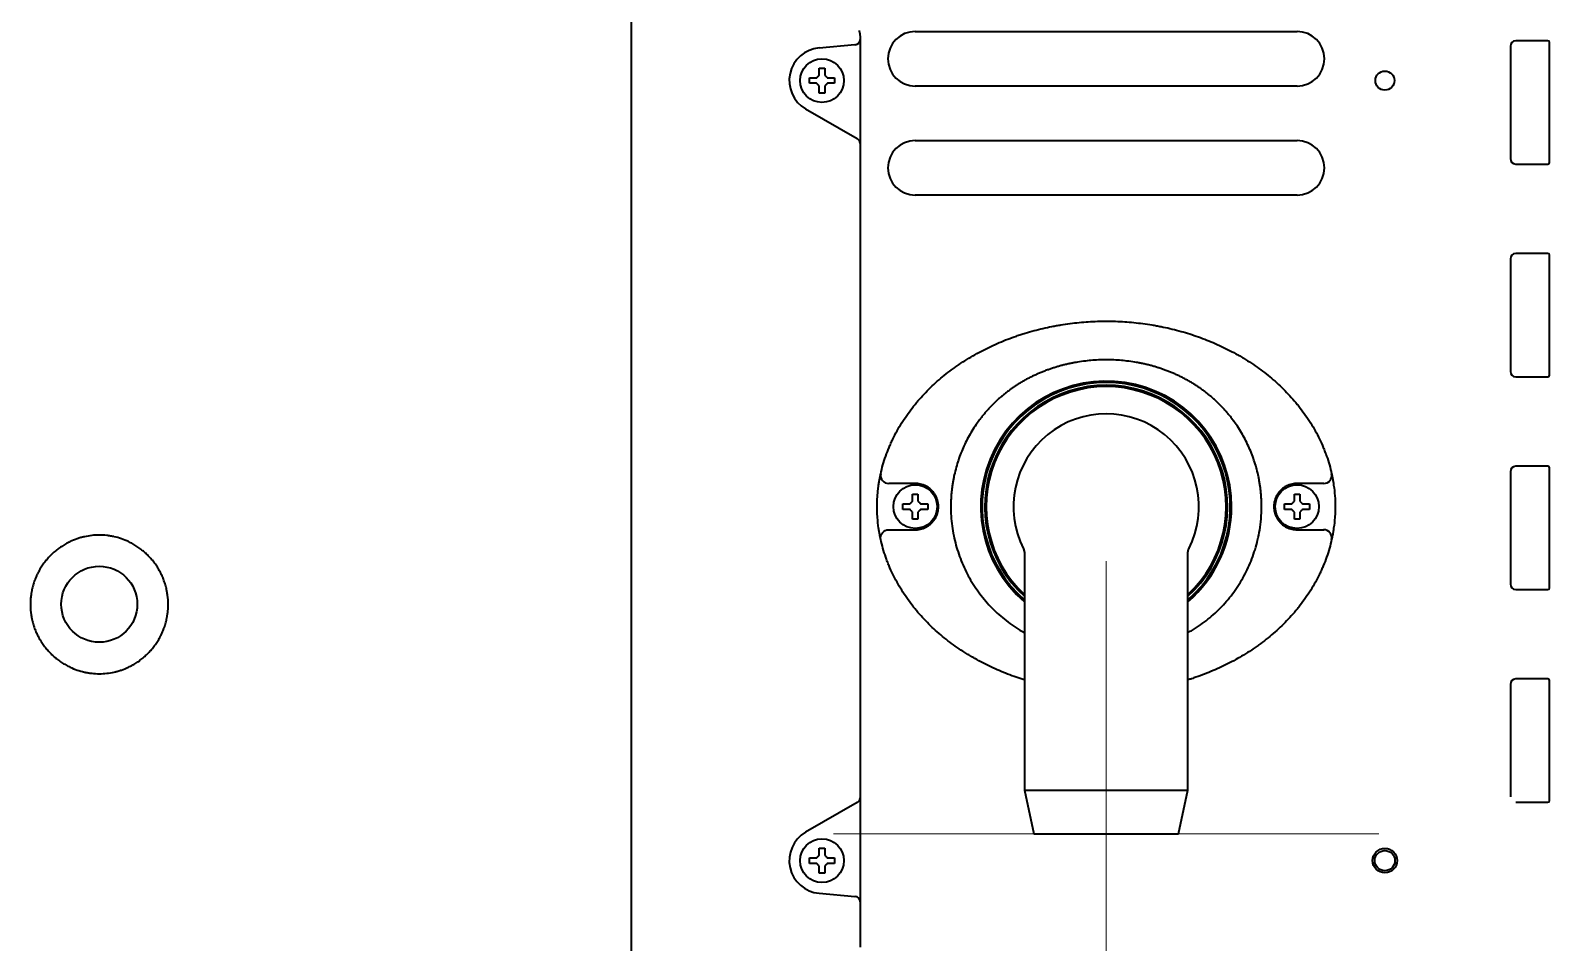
# Model space of a CAD drawing. Extents: x 6327 to 10269, y -393 to 3036.
# Drawn here: x 8605.8 to 8884.4, y 2638.7 to 2805.9 of the extents above; entities that cross this region are included whole.
import ezdxf

# ---------------------------------------------------------------- set-up
doc = ezdxf.new("R2010")
doc.units = 0
doc.header["$LTSCALE"] = 5
doc.layers.get('0').update_dxf_attribs({"linetype": 'CONTINUOUS', "lineweight": 0})
doc.layers.add('1', color=7, linetype='CONTINUOUS', true_color=0xffffff)

msp = doc.modelspace()

# ---------------------------------------------------------------- linework, layer by layer
at = {"color": 6}
for p, q in [((8803.07, 2708.63), (8803.07, 2608.63)), ((8753.07, 2658.63), (8853.07, 2658.63))]:
    msp.add_line(p, q, dxfattribs=at)
at = {"layer": '1', "color": 7, "linetype": 'Continuous', "lineweight": 35}
for p, q in [((8715.97, 2821.06), (8715.97, 2561.44)), ((8757.97, 2804.96), (8757.97, 2804.28)), ((8768.07, 2805.73), (8838.07, 2805.73)), ((8756.99, 2803.28), (8750.45, 2802.7)), ((8757.06, 2803.28), (8756.99, 2803.28)), ((8757.97, 2804.28), (8757.97, 2802.27)), ((8757.97, 2802.27), (8757.97, 2787.47)), ((8877.17, 2803.03), (8877.17, 2782.43)), ((8884.07, 2804.03), (8878.17, 2804.03)), ((8884.37, 2781.73), (8884.37, 2803.73)), ((8748.67, 2796.73), (8748.67, 2797.23)), ((8748.67, 2796.23), (8748.67, 2796.73)), ((8753.27, 2797.23), (8753.27, 2796.73)), ((8753.27, 2796.73), (8753.27, 2796.23)), ((8838.07, 2795.73), (8768.07, 2795.73)), ((8747.97, 2791.53), (8757.4, 2786.09)), ((8757.4, 2786.09), (8757.47, 2786.05)), ((8757.97, 2787.47), (8757.97, 2785.18)), ((8768.07, 2785.73), (8838.07, 2785.73)), ((8757.97, 2785.18), (8757.97, 2665.27)), ((8878.17, 2781.43), (8884.07, 2781.43)), ((8838.07, 2775.73), (8768.07, 2775.73)), ((8877.17, 2764.03), (8877.17, 2743.43)), ((8884.07, 2765.03), (8878.17, 2765.03)), ((8884.37, 2742.73), (8884.37, 2764.73)), ((8878.17, 2742.43), (8884.07, 2742.43)), ((8877.17, 2725.03), (8877.17, 2704.43)), ((8884.07, 2726.03), (8878.17, 2726.03)), ((8884.37, 2703.73), (8884.37, 2725.73)), ((8765.77, 2718.63), (8765.77, 2719.13)), ((8765.77, 2718.13), (8765.77, 2718.63)), ((8770.37, 2719.13), (8770.37, 2718.63)), ((8770.37, 2718.63), (8770.37, 2718.13)), ((8835.77, 2718.63), (8835.77, 2719.13)), ((8835.77, 2718.13), (8835.77, 2718.63)), ((8840.37, 2719.13), (8840.37, 2718.63)), ((8840.37, 2718.63), (8840.37, 2718.13)), ((8787.94, 2710.88), (8788.07, 2710.19)), ((8788.07, 2710.19), (8788.07, 2666.63)), ((8818.07, 2666.63), (8818.07, 2710.26)), ((8818.23, 2710.94), (8818.21, 2710.88)), ((8878.17, 2703.43), (8884.07, 2703.43)), ((8877.17, 2686.03), (8877.17, 2665.43)), ((8884.07, 2687.03), (8878.17, 2687.03)), ((8884.37, 2664.73), (8884.37, 2686.73)), ((8788.07, 2666.63), (8789.82, 2658.63)), ((8788.07, 2666.63), (8803.07, 2666.63)), ((8803.07, 2666.63), (8818.07, 2666.63)), ((8816.32, 2658.63), (8818.07, 2666.63)), ((8757.4, 2664.37), (8747.97, 2658.92)), ((8757.47, 2664.41), (8757.4, 2664.37)), ((8757.97, 2665.27), (8757.97, 2662.98)), ((8757.97, 2662.98), (8757.97, 2648.18)), ((8878.17, 2664.43), (8884.07, 2664.43)), ((8789.82, 2658.63), (8803.07, 2658.63)), ((8803.07, 2658.63), (8816.32, 2658.63)), ((8748.67, 2653.73), (8748.67, 2654.23)), ((8748.67, 2653.23), (8748.67, 2653.73)), ((8753.27, 2654.23), (8753.27, 2653.73)), ((8753.27, 2653.73), (8753.27, 2653.23)), ((8750.45, 2647.75), (8756.99, 2647.18)), ((8756.99, 2647.18), (8757.06, 2647.17)), ((8757.97, 2648.18), (8757.97, 2646.17)), ((8757.97, 2646.17), (8757.97, 2637.85))]:
    msp.add_line(p, q, dxfattribs=at)
for centre, radius in [((8750.97, 2796.73), 4), ((8854.17, 2796.73), 1.75), ((8768.07, 2718.63), 4), ((8838.07, 2718.63), 4), ((8618.47, 2700.73), 6.97), ((8750.97, 2653.73), 4), ((8854.17, 2653.73), 2.25), ((8854.17, 2653.73), 1.85)]:
    msp.add_circle(centre, radius, dxfattribs=at)
for centre, radius, start, end in [((8768.07, 2800.73), 5, 90, 270), ((8838.07, 2800.73), 5, 270, 90), ((8750.97, 2796.73), 6, 95, 240), ((8756.97, 2804.28), 1, 275, 0), ((8878.17, 2803.03), 1, 90, 180), ((8884.07, 2803.73), 0.3, 0, 90), ((8756.97, 2785.18), 1, 0, 60), ((8768.07, 2780.73), 5, 90, 270), ((8838.07, 2780.73), 5, 270, 90), ((8878.17, 2782.43), 1, 180, 270), ((8884.07, 2781.73), 0.3, 270, 0), ((8878.17, 2764.03), 1, 90, 180), ((8884.07, 2764.73), 0.3, 0, 90), ((8803.07, 2718.63), 23, 0, 229.2919), ((8803.07, 2718.63), 22.75, 311.2537, 228.7462), ((8803.07, 2718.63), 22.25, 90, 227.6156), ((8803.07, 2718.63), 22.25, 312.3844, 90), ((8878.17, 2743.43), 1, 180, 270), ((8884.07, 2742.73), 0.3, 270, 0), ((8803.07, 2718.63), 22, 312.9883, 227.0118), ((8803.07, 2718.63), 17, 332.905, 207.0951), ((8878.17, 2725.03), 1, 90, 180), ((8884.07, 2725.73), 0.3, 0, 90), ((8803.07, 2718.63), 23, 310.7025, 0), ((8878.17, 2704.43), 1, 180, 270), ((8884.07, 2703.73), 0.3, 270, 0), ((8878.17, 2686.03), 1, 90, 180), ((8884.07, 2686.73), 0.3, 0, 90), ((8756.97, 2665.27), 1, 300, 0), ((8884.07, 2664.73), 0.3, 270, 0), ((8750.97, 2653.73), 6, 120, 265), ((8756.97, 2646.17), 1, 0, 85)]:
    msp.add_arc(centre, radius, start, end, dxfattribs=at)
at = {"layer": '1', "color": 51, "linetype": 'Continuous', "lineweight": 13}
msp.add_arc((8731.47, 2720.73), 15.56, 174.9236, 185.0764, dxfattribs=at)
at = {"layer": '1', "color": 7, "linetype": 'Continuous', "lineweight": 35}
for centre, major_axis, start_param, end_param in [((8763.2, 2724.3), (1.46, -0.32), 3.141593, 4.921712), ((8842.95, 2724.3), (-1.46, -0.32), 1.361474, 3.141593), ((8842.95, 2712.95), (-1.46, 0.32), 3.141593, 4.921712)]:
    msp.add_ellipse(centre, major_axis=major_axis, ratio=0.959106, start_param=start_param, end_param=end_param, dxfattribs=at)
at = {"layer": '1', "color": 7, "linetype": 'Continuous', "lineweight": 35, "extrusion": (0, 0, -1)}
msp.add_ellipse((8763.2, 2712.95), major_axis=(1.46, 0.32), ratio=0.959106, start_param=3.141593, end_param=4.921712, dxfattribs=at)
at = {"layer": '1', "color": 7, "linetype": 'Continuous', "lineweight": 35}
for points, degree in [([(8757.87, 2805.73), (8757.84, 2805.82), (8757.82, 2805.93)], 2), ([(8757.96, 2804.97), (8757.98, 2805.39), (8757.86, 2805.72)], 2), ([(8749.97, 2797.23), (8750, 2797.25), (8750.04, 2797.3), (8750.12, 2797.37), (8750.19, 2797.44), (8750.26, 2797.51), (8750.33, 2797.58), (8750.4, 2797.65), (8750.45, 2797.7), (8750.47, 2797.73)], 3), ([(8750.47, 2797.73), (8750.47, 2797.78), (8750.47, 2797.89), (8750.47, 2798.05), (8750.47, 2798.21), (8750.47, 2798.36), (8750.47, 2798.52), (8750.47, 2798.67), (8750.47, 2798.84), (8750.47, 2798.96), (8750.47, 2799.03)], 3), ([(8750.47, 2799.03), (8750.64, 2799.03), (8750.97, 2799.03), (8751.31, 2799.03), (8751.47, 2799.03)], 3), ([(8751.47, 2797.73), (8751.5, 2797.7), (8751.55, 2797.65), (8751.62, 2797.58), (8751.7, 2797.5), (8751.77, 2797.43), (8751.83, 2797.36), (8751.9, 2797.3), (8751.95, 2797.25), (8751.97, 2797.23)], 3), ([(8751.97, 2797.23), (8752.03, 2797.23), (8752.14, 2797.23), (8752.3, 2797.23), (8752.46, 2797.23), (8752.61, 2797.23), (8752.76, 2797.23), (8752.92, 2797.23), (8753.09, 2797.23), (8753.21, 2797.23), (8753.27, 2797.23)], 3), ([(8749.97, 2796.23), (8749.92, 2796.23), (8749.81, 2796.23), (8749.65, 2796.23), (8749.49, 2796.23), (8749.33, 2796.23), (8749.18, 2796.23), (8749.03, 2796.23), (8748.86, 2796.23), (8748.74, 2796.23), (8748.67, 2796.23)], 3), ([(8750.47, 2795.73), (8750.45, 2795.75), (8750.4, 2795.8), (8750.32, 2795.88), (8750.25, 2795.95), (8750.18, 2796.02), (8750.11, 2796.09), (8750.04, 2796.16), (8750, 2796.2), (8749.97, 2796.23)], 3), ([(8751.47, 2794.43), (8751.31, 2794.43), (8750.97, 2794.43), (8750.64, 2794.43), (8750.47, 2794.43)], 3), ([(8751.97, 2796.23), (8751.95, 2796.2), (8751.9, 2796.15), (8751.83, 2796.08), (8751.76, 2796.01), (8751.69, 2795.94), (8751.62, 2795.87), (8751.54, 2795.8), (8751.5, 2795.75), (8751.47, 2795.73)], 3), ([(8751.47, 2795.73), (8751.47, 2795.67), (8751.47, 2795.56), (8751.47, 2795.4), (8751.47, 2795.24), (8751.47, 2795.09), (8751.47, 2794.94), (8751.47, 2794.78), (8751.47, 2794.61), (8751.47, 2794.49), (8751.47, 2794.43)], 3), ([(8763.65, 2722.88), (8763.58, 2722.88), (8763.51, 2722.88), (8763.44, 2722.87)], 3), ([(8768.07, 2722.88), (8766.6, 2722.88), (8765.12, 2722.88), (8763.65, 2722.88)], 3), ([(8842.5, 2722.88), (8841.02, 2722.88), (8839.55, 2722.88), (8838.07, 2722.88)], 3), ([(8842.71, 2722.87), (8842.64, 2722.88), (8842.57, 2722.88), (8842.5, 2722.88)], 3), ([(8767.07, 2719.13), (8767.1, 2719.15), (8767.14, 2719.2), (8767.22, 2719.27), (8767.29, 2719.34), (8767.36, 2719.41), (8767.43, 2719.48), (8767.5, 2719.55), (8767.55, 2719.6), (8767.57, 2719.63)], 3), ([(8767.57, 2719.63), (8767.57, 2719.68), (8767.57, 2719.79), (8767.57, 2719.95), (8767.57, 2720.11), (8767.57, 2720.26), (8767.57, 2720.42), (8767.57, 2720.57), (8767.57, 2720.74), (8767.57, 2720.86), (8767.57, 2720.93)], 3), ([(8767.57, 2720.93), (8767.74, 2720.93), (8768.07, 2720.93), (8768.41, 2720.93), (8768.57, 2720.93)], 3), ([(8768.57, 2719.63), (8768.6, 2719.6), (8768.65, 2719.55), (8768.72, 2719.48), (8768.8, 2719.4), (8768.87, 2719.33), (8768.93, 2719.26), (8769, 2719.2), (8769.05, 2719.15), (8769.07, 2719.13)], 3), ([(8769.07, 2719.13), (8769.13, 2719.13), (8769.24, 2719.13), (8769.4, 2719.13), (8769.56, 2719.13), (8769.71, 2719.13), (8769.86, 2719.13), (8770.02, 2719.13), (8770.19, 2719.13), (8770.31, 2719.13), (8770.37, 2719.13)], 3), ([(8837.07, 2719.13), (8837.1, 2719.15), (8837.14, 2719.2), (8837.22, 2719.27), (8837.29, 2719.34), (8837.36, 2719.41), (8837.43, 2719.48), (8837.5, 2719.55), (8837.55, 2719.6), (8837.57, 2719.63)], 3), ([(8837.57, 2719.63), (8837.57, 2719.68), (8837.57, 2719.79), (8837.57, 2719.95), (8837.57, 2720.11), (8837.57, 2720.26), (8837.57, 2720.42), (8837.57, 2720.57), (8837.57, 2720.74), (8837.57, 2720.86), (8837.57, 2720.93)], 3), ([(8837.57, 2720.93), (8837.74, 2720.93), (8838.07, 2720.93), (8838.41, 2720.93), (8838.57, 2720.93)], 3), ([(8838.57, 2719.63), (8838.6, 2719.6), (8838.65, 2719.55), (8838.72, 2719.48), (8838.8, 2719.4), (8838.87, 2719.33), (8838.93, 2719.26), (8839, 2719.2), (8839.05, 2719.15), (8839.07, 2719.13)], 3), ([(8839.07, 2719.13), (8839.13, 2719.13), (8839.24, 2719.13), (8839.4, 2719.13), (8839.56, 2719.13), (8839.71, 2719.13), (8839.86, 2719.13), (8840.02, 2719.13), (8840.19, 2719.13), (8840.31, 2719.13), (8840.37, 2719.13)], 3), ([(8767.07, 2718.13), (8767.02, 2718.13), (8766.91, 2718.13), (8766.75, 2718.13), (8766.59, 2718.13), (8766.43, 2718.13), (8766.28, 2718.13), (8766.13, 2718.13), (8765.96, 2718.13), (8765.84, 2718.13), (8765.77, 2718.13)], 3), ([(8767.57, 2717.63), (8767.55, 2717.65), (8767.5, 2717.7), (8767.42, 2717.78), (8767.35, 2717.85), (8767.28, 2717.92), (8767.21, 2717.99), (8767.14, 2718.06), (8767.1, 2718.1), (8767.07, 2718.13)], 3), ([(8768.57, 2716.33), (8768.41, 2716.33), (8768.07, 2716.33), (8767.74, 2716.33), (8767.57, 2716.33)], 3), ([(8769.07, 2718.13), (8769.05, 2718.1), (8769, 2718.05), (8768.93, 2717.98), (8768.86, 2717.91), (8768.79, 2717.84), (8768.72, 2717.77), (8768.64, 2717.7), (8768.6, 2717.65), (8768.57, 2717.63)], 3), ([(8768.57, 2717.63), (8768.57, 2717.57), (8768.57, 2717.46), (8768.57, 2717.3), (8768.57, 2717.14), (8768.57, 2716.99), (8768.57, 2716.84), (8768.57, 2716.68), (8768.57, 2716.51), (8768.57, 2716.39), (8768.57, 2716.33)], 3), ([(8837.07, 2718.13), (8837.02, 2718.13), (8836.91, 2718.13), (8836.75, 2718.13), (8836.59, 2718.13), (8836.43, 2718.13), (8836.28, 2718.13), (8836.13, 2718.13), (8835.96, 2718.13), (8835.84, 2718.13), (8835.77, 2718.13)], 3), ([(8837.57, 2717.63), (8837.55, 2717.65), (8837.5, 2717.7), (8837.42, 2717.78), (8837.35, 2717.85), (8837.28, 2717.92), (8837.21, 2717.99), (8837.14, 2718.06), (8837.1, 2718.1), (8837.07, 2718.13)], 3), ([(8838.57, 2716.33), (8838.41, 2716.33), (8838.07, 2716.33), (8837.74, 2716.33), (8837.57, 2716.33)], 3), ([(8839.07, 2718.13), (8839.05, 2718.1), (8839, 2718.05), (8838.93, 2717.98), (8838.86, 2717.91), (8838.79, 2717.84), (8838.72, 2717.77), (8838.64, 2717.7), (8838.6, 2717.65), (8838.57, 2717.63)], 3), ([(8838.57, 2717.63), (8838.57, 2717.57), (8838.57, 2717.46), (8838.57, 2717.3), (8838.57, 2717.14), (8838.57, 2716.99), (8838.57, 2716.84), (8838.57, 2716.68), (8838.57, 2716.51), (8838.57, 2716.39), (8838.57, 2716.33)], 3), ([(8763.44, 2714.38), (8763.51, 2714.38), (8763.58, 2714.38), (8763.65, 2714.38)], 3), ([(8763.65, 2714.38), (8765.12, 2714.38), (8766.6, 2714.38), (8768.07, 2714.38)], 3), ([(8838.07, 2714.38), (8839.55, 2714.38), (8841.02, 2714.38), (8842.5, 2714.38)], 3), ([(8842.5, 2714.38), (8842.57, 2714.38), (8842.64, 2714.38), (8842.71, 2714.38)], 3), ([(8749.97, 2654.23), (8750, 2654.25), (8750.04, 2654.3), (8750.12, 2654.37), (8750.19, 2654.44), (8750.26, 2654.51), (8750.33, 2654.58), (8750.4, 2654.65), (8750.45, 2654.7), (8750.47, 2654.73)], 3), ([(8750.47, 2654.73), (8750.47, 2654.78), (8750.47, 2654.89), (8750.47, 2655.05), (8750.47, 2655.21), (8750.47, 2655.36), (8750.47, 2655.52), (8750.47, 2655.67), (8750.47, 2655.84), (8750.47, 2655.96), (8750.47, 2656.03)], 3), ([(8750.47, 2656.03), (8750.64, 2656.03), (8750.97, 2656.03), (8751.31, 2656.03), (8751.47, 2656.03)], 3), ([(8751.47, 2654.73), (8751.5, 2654.7), (8751.55, 2654.65), (8751.62, 2654.58), (8751.7, 2654.5), (8751.77, 2654.43), (8751.83, 2654.36), (8751.9, 2654.3), (8751.95, 2654.25), (8751.97, 2654.23)], 3), ([(8749.97, 2653.23), (8749.92, 2653.23), (8749.81, 2653.23), (8749.65, 2653.23), (8749.49, 2653.23), (8749.33, 2653.23), (8749.18, 2653.23), (8749.03, 2653.23), (8748.86, 2653.23), (8748.74, 2653.23), (8748.67, 2653.23)], 3), ([(8750.47, 2652.73), (8750.45, 2652.75), (8750.4, 2652.8), (8750.32, 2652.88), (8750.25, 2652.95), (8750.18, 2653.02), (8750.11, 2653.09), (8750.04, 2653.16), (8750, 2653.2), (8749.97, 2653.23)], 3), ([(8751.97, 2653.23), (8751.95, 2653.2), (8751.9, 2653.15), (8751.83, 2653.08), (8751.76, 2653.01), (8751.69, 2652.94), (8751.62, 2652.87), (8751.54, 2652.8), (8751.5, 2652.75), (8751.47, 2652.73)], 3), ([(8751.47, 2652.73), (8751.47, 2652.67), (8751.47, 2652.56), (8751.47, 2652.4), (8751.47, 2652.24), (8751.47, 2652.09), (8751.47, 2651.94), (8751.47, 2651.78), (8751.47, 2651.61), (8751.47, 2651.49), (8751.47, 2651.43)], 3), ([(8751.97, 2654.23), (8752.03, 2654.23), (8752.14, 2654.23), (8752.3, 2654.23), (8752.46, 2654.23), (8752.61, 2654.23), (8752.76, 2654.23), (8752.92, 2654.23), (8753.09, 2654.23), (8753.21, 2654.23), (8753.27, 2654.23)], 3), ([(8751.47, 2651.43), (8751.31, 2651.43), (8750.97, 2651.43), (8750.64, 2651.43), (8750.47, 2651.43)], 3)]:
    msp.add_open_spline(points, degree=degree, dxfattribs=at)
for points, degree, knots in [([(8748.67, 2797.23), (8748.88, 2797.23), (8749.09, 2797.23), (8749.41, 2797.23), (8749.52, 2797.23), (8749.74, 2797.23), (8749.86, 2797.23), (8749.97, 2797.23)], 3, [0, 0, 0, 0, 0.5, 0.5, 0.75, 0.75, 1, 1, 1, 1]), ([(8751.47, 2799.03), (8751.47, 2798.82), (8751.47, 2798.61), (8751.47, 2798.29), (8751.47, 2798.18), (8751.47, 2797.95), (8751.47, 2797.84), (8751.47, 2797.73)], 3, [0, 0, 0, 0, 0.5, 0.5, 0.75, 0.75, 1, 1, 1, 1]), ([(8750.47, 2794.43), (8750.47, 2794.63), (8750.47, 2794.84), (8750.47, 2795.16), (8750.47, 2795.27), (8750.47, 2795.5), (8750.47, 2795.61), (8750.47, 2795.73)], 3, [0, 0, 0, 0, 0.5, 0.5, 0.75, 0.75, 1, 1, 1, 1]), ([(8753.27, 2796.23), (8753.07, 2796.23), (8752.86, 2796.23), (8752.54, 2796.23), (8752.43, 2796.23), (8752.2, 2796.23), (8752.09, 2796.23), (8751.97, 2796.23)], 3, [0, 0, 0, 0, 0.5, 0.5, 0.75, 0.75, 1, 1, 1, 1]), ([(8761.73, 2724.62), (8761.86, 2725.17), (8761.99, 2725.72), (8762.3, 2726.81), (8762.64, 2727.88), (8763.05, 2728.94), (8763.32, 2729.59), (8763.37, 2729.72), (8763.48, 2729.98), (8763.65, 2730.37), (8763.83, 2730.75), (8764.2, 2731.51), (8764.46, 2732.01), (8765, 2732.99), (8765.28, 2733.47), (8765.87, 2734.42), (8766.18, 2734.88), (8766.82, 2735.8), (8767.16, 2736.26), (8767.67, 2736.92), (8767.85, 2737.14), (8768.12, 2737.47), (8768.21, 2737.58), (8768.39, 2737.8), (8768.84, 2738.33), (8769.31, 2738.86), (8770.08, 2739.67), (8770.87, 2740.47), (8772.1, 2741.61), (8772.96, 2742.33), (8773.83, 2743.04), (8774.27, 2743.38), (8774.95, 2743.88), (8775.18, 2744.04), (8775.52, 2744.29), (8775.64, 2744.37), (8775.87, 2744.53), (8775.99, 2744.61), (8776.57, 2745), (8777.04, 2745.31), (8778.47, 2746.2), (8779.45, 2746.75), (8781.43, 2747.78), (8782.44, 2748.26), (8784.5, 2749.14), (8785.55, 2749.54), (8786.74, 2749.95), (8786.88, 2750), (8787.15, 2750.09), (8787.28, 2750.13), (8787.68, 2750.26), (8787.95, 2750.35), (8788.76, 2750.59), (8789.3, 2750.75), (8790.93, 2751.19), (8792.02, 2751.44), (8793.4, 2751.71), (8793.82, 2751.79), (8794.24, 2751.86), (8794.51, 2751.91), (8794.65, 2751.93), (8795.35, 2752.05), (8795.9, 2752.13), (8797.57, 2752.34), (8798.68, 2752.45), (8800.91, 2752.59), (8802.02, 2752.63), (8804.24, 2752.62), (8805.35, 2752.59), (8807.58, 2752.44), (8808.69, 2752.33), (8810.36, 2752.11), (8810.91, 2752.03), (8811.61, 2751.91), (8811.75, 2751.89), (8812.02, 2751.84), (8812.44, 2751.77), (8812.85, 2751.69), (8814.23, 2751.42), (8815.32, 2751.16), (8816.93, 2750.72), (8817.47, 2750.57), (8818.53, 2750.24), (8819.06, 2750.07), (8820.63, 2749.53), (8821.66, 2749.13), (8823.71, 2748.25), (8824.71, 2747.78), (8826.2, 2747.01), (8826.7, 2746.74), (8827.43, 2746.32), (8827.67, 2746.18), (8828.04, 2745.97), (8828.16, 2745.89), (8828.4, 2745.75), (8829, 2745.38), (8829.59, 2745), (8830.52, 2744.37), (8830.98, 2744.04), (8831.87, 2743.38), (8832.32, 2743.04), (8833.18, 2742.33), (8834.04, 2741.61), (8834.86, 2740.86), (8835.66, 2740.08), (8836.06, 2739.68), (8836.83, 2738.86), (8837.2, 2738.44), (8837.66, 2737.91), (8837.75, 2737.8), (8837.94, 2737.58), (8838.21, 2737.26), (8838.47, 2736.93), (8838.99, 2736.26), (8839.32, 2735.81), (8839.96, 2734.89), (8840.27, 2734.42), (8840.86, 2733.47), (8841.14, 2732.99), (8841.69, 2732.01), (8841.94, 2731.52), (8842.43, 2730.51), (8842.66, 2729.99), (8842.93, 2729.34), (8842.99, 2729.21), (8843.09, 2728.95), (8843.14, 2728.82), (8843.29, 2728.42), (8843.39, 2728.15), (8843.67, 2727.35), (8843.84, 2726.81), (8844.15, 2725.72), (8844.29, 2725.18), (8844.41, 2724.62)], 3, [0, 0, 0, 0, 0.015625, 0.015625, 0.03125, 0.046875, 0.046875, 0.050781, 0.050781, 0.054687, 0.0625, 0.0625, 0.078125, 0.078125, 0.09375, 0.09375, 0.109375, 0.109375, 0.125, 0.125, 0.132812, 0.132812, 0.136719, 0.136719, 0.140625, 0.15625, 0.15625, 0.171875, 0.1875, 0.203125, 0.203125, 0.21875, 0.21875, 0.226562, 0.226562, 0.230469, 0.230469, 0.234375, 0.234375, 0.25, 0.25, 0.28125, 0.28125, 0.3125, 0.3125, 0.34375, 0.34375, 0.347656, 0.347656, 0.351562, 0.351562, 0.359375, 0.359375, 0.375, 0.375, 0.40625, 0.40625, 0.414062, 0.417969, 0.417969, 0.421875, 0.421875, 0.4375, 0.4375, 0.46875, 0.46875, 0.5, 0.5, 0.53125, 0.53125, 0.5625, 0.5625, 0.578125, 0.578125, 0.582031, 0.582031, 0.585937, 0.59375, 0.59375, 0.625, 0.625, 0.640625, 0.640625, 0.65625, 0.65625, 0.6875, 0.6875, 0.71875, 0.71875, 0.734375, 0.734375, 0.742187, 0.742187, 0.746094, 0.746094, 0.75, 0.765625, 0.765625, 0.78125, 0.78125, 0.796875, 0.796875, 0.8125, 0.828125, 0.828125, 0.84375, 0.84375, 0.859375, 0.859375, 0.863281, 0.863281, 0.867187, 0.875, 0.875, 0.890625, 0.890625, 0.90625, 0.90625, 0.921875, 0.921875, 0.9375, 0.9375, 0.953125, 0.953125, 0.957031, 0.957031, 0.960937, 0.960937, 0.96875, 0.96875, 0.984375, 0.984375, 1, 1, 1, 1]), ([(8831.56, 2718.63), (8831.56, 2724.23), (8827.1, 2734.42), (8823.01, 2738.16), (8819.03, 2741.8), (8813.75, 2743.71), (8808.67, 2745.54), (8797.48, 2745.54), (8792.4, 2743.71), (8787.12, 2741.81), (8783.14, 2738.16), (8779.05, 2734.43), (8774.59, 2724.23), (8774.59, 2718.63)], 2, [0, 0, 0, 0.125, 0.25, 0.25, 0.375, 0.375, 0.5, 0.625, 0.625, 0.75, 0.75, 0.875, 1, 1, 1]), ([(8761.36, 2722.59), (8761.38, 2722.7), (8761.41, 2722.93), (8761.45, 2723.14), (8761.47, 2723.27), (8761.47, 2723.3), (8761.48, 2723.35), (8761.5, 2723.43), (8761.51, 2723.51), (8761.54, 2723.66), (8761.55, 2723.75), (8761.58, 2723.86), (8761.58, 2723.89), (8761.59, 2723.93), (8761.59, 2723.95), (8761.61, 2724.02), (8761.62, 2724.1), (8761.64, 2724.18), (8761.65, 2724.23), (8761.65, 2724.25), (8761.66, 2724.29), (8761.67, 2724.3), (8761.68, 2724.39), (8761.7, 2724.45), (8761.71, 2724.52), (8761.72, 2724.54), (8761.72, 2724.58), (8761.73, 2724.59), (8761.73, 2724.61), (8761.73, 2724.61), (8761.73, 2724.62)], 3, [0, 0, 0, 0, 0.125, 0.25, 0.25, 0.28125, 0.28125, 0.3125, 0.375, 0.375, 0.5, 0.5, 0.53125, 0.53125, 0.5625, 0.5625, 0.625, 0.6875, 0.6875, 0.71875, 0.71875, 0.75, 0.75, 0.875, 0.875, 0.9375, 0.9375, 0.96875, 0.96875, 1, 1, 1, 1]), ([(8844.41, 2724.62), (8844.41, 2724.61), (8844.42, 2724.61), (8844.42, 2724.59), (8844.43, 2724.56), (8844.43, 2724.52), (8844.45, 2724.45), (8844.46, 2724.39), (8844.48, 2724.3), (8844.48, 2724.29), (8844.49, 2724.25), (8844.5, 2724.2), (8844.51, 2724.14), (8844.54, 2724.02), (8844.56, 2723.94), (8844.58, 2723.82), (8844.58, 2723.8), (8844.59, 2723.75), (8844.6, 2723.68), (8844.62, 2723.61), (8844.64, 2723.46), (8844.66, 2723.36), (8844.69, 2723.2), (8844.7, 2723.14), (8844.72, 2723.03), (8844.73, 2722.98), (8844.75, 2722.82), (8844.77, 2722.7), (8844.78, 2722.59)], 3, [0, 0, 0, 0, 0.03125, 0.03125, 0.0625, 0.125, 0.125, 0.25, 0.25, 0.28125, 0.28125, 0.3125, 0.375, 0.375, 0.5, 0.5, 0.53125, 0.53125, 0.5625, 0.625, 0.625, 0.75, 0.75, 0.8125, 0.8125, 0.875, 0.875, 1, 1, 1, 1]), ([(8761.07, 2718.63), (8761.07, 2718.65), (8761.07, 2718.67), (8761.07, 2718.71), (8761.07, 2718.77), (8761.07, 2718.92), (8761.08, 2719.21), (8761.09, 2719.79), (8761.14, 2720.61), (8761.2, 2721.27), (8761.27, 2721.93), (8761.31, 2722.26), (8761.36, 2722.59)], 3, [0, 0, 0, 0, 0.015625, 0.015625, 0.03125, 0.0625, 0.125, 0.25, 0.5, 0.75, 0.75, 1, 1, 1, 1]), ([(8763.44, 2722.87), (8763.42, 2722.87), (8763.39, 2722.87), (8763.35, 2722.87), (8763.33, 2722.87), (8763.3, 2722.87), (8763.29, 2722.87), (8763.26, 2722.87), (8763.25, 2722.87), (8763.24, 2722.87), (8763.23, 2722.87), (8763.23, 2722.87), (8763.22, 2722.86), (8763.21, 2722.86), (8763.21, 2722.86), (8763.2, 2722.86), (8763.2, 2722.86), (8763.2, 2722.86), (8763.2, 2722.86), (8763.2, 2722.86)], 3, [0, 0, 0, 0, 0.25, 0.25, 0.5, 0.5, 0.625, 0.625, 0.75, 0.75, 0.8125, 0.8125, 0.875, 0.875, 0.9375, 0.9375, 0.96875, 0.96875, 1, 1, 1, 1]), ([(8771.58, 2721.03), (8771.55, 2721.07), (8771.52, 2721.11), (8771.47, 2721.18), (8771.44, 2721.22), (8771.35, 2721.33), (8771.29, 2721.4), (8771.11, 2721.61), (8770.98, 2721.73), (8770.78, 2721.91), (8770.71, 2721.96), (8770.57, 2722.07), (8770.5, 2722.12), (8770.28, 2722.26), (8770.13, 2722.35), (8769.95, 2722.44), (8769.91, 2722.46), (8769.83, 2722.49), (8769.79, 2722.51), (8769.68, 2722.56), (8769.6, 2722.59), (8769.37, 2722.68), (8769.21, 2722.72), (8768.89, 2722.8), (8768.73, 2722.83), (8768.41, 2722.87), (8768.24, 2722.88), (8768.07, 2722.88)], 3, [0, 0, 0, 0, 0.03125, 0.03125, 0.0625, 0.0625, 0.125, 0.125, 0.25, 0.25, 0.3125, 0.3125, 0.375, 0.375, 0.5, 0.5, 0.53125, 0.53125, 0.5625, 0.5625, 0.625, 0.625, 0.75, 0.75, 0.875, 0.875, 1, 1, 1, 1]), ([(8838.07, 2722.88), (8837.99, 2722.88), (8837.91, 2722.87), (8837.74, 2722.86), (8837.66, 2722.86), (8837.41, 2722.83), (8837.25, 2722.8), (8836.93, 2722.72), (8836.77, 2722.68), (8836.46, 2722.56), (8836.31, 2722.5), (8836.12, 2722.4), (8836.08, 2722.38), (8836.01, 2722.34), (8835.9, 2722.28), (8835.79, 2722.21), (8835.68, 2722.14), (8835.64, 2722.11), (8835.57, 2722.06), (8835.47, 2721.99), (8835.37, 2721.9), (8835.17, 2721.73), (8835.04, 2721.61), (8834.85, 2721.4), (8834.79, 2721.33), (8834.68, 2721.18), (8834.62, 2721.11), (8834.57, 2721.03)], 3, [0, 0, 0, 0, 0.0625, 0.0625, 0.125, 0.125, 0.25, 0.25, 0.375, 0.375, 0.5, 0.5, 0.53125, 0.53125, 0.5625, 0.625, 0.625, 0.65625, 0.65625, 0.6875, 0.75, 0.75, 0.875, 0.875, 0.9375, 0.9375, 1, 1, 1, 1]), ([(8842.95, 2722.86), (8842.95, 2722.86), (8842.94, 2722.86), (8842.94, 2722.86), (8842.93, 2722.86), (8842.92, 2722.86), (8842.92, 2722.87), (8842.91, 2722.87), (8842.91, 2722.87), (8842.89, 2722.87), (8842.88, 2722.87), (8842.86, 2722.87), (8842.85, 2722.87), (8842.82, 2722.87), (8842.8, 2722.87), (8842.75, 2722.87), (8842.73, 2722.87), (8842.71, 2722.87)], 3, [0, 0, 0, 0, 0.0625, 0.0625, 0.125, 0.125, 0.1875, 0.1875, 0.25, 0.25, 0.375, 0.375, 0.5, 0.5, 0.75, 0.75, 1, 1, 1, 1]), ([(8844.78, 2722.59), (8844.88, 2721.94), (8844.95, 2721.28), (8845.05, 2719.95), (8845.07, 2719.29), (8845.07, 2718.63)], 3, [0, 0, 0, 0, 0.5, 0.5, 1, 1, 1, 1]), ([(8761.36, 2714.66), (8761.27, 2715.32), (8761.19, 2715.98), (8761.13, 2716.8), (8761.12, 2716.97), (8761.1, 2717.3), (8761.1, 2717.47), (8761.08, 2717.96), (8761.07, 2718.29), (8761.07, 2718.63)], 3, [0, 0, 0, 0, 0.5, 0.5, 0.625, 0.625, 0.75, 0.75, 1, 1, 1, 1]), ([(8765.77, 2719.13), (8765.98, 2719.13), (8766.19, 2719.13), (8766.51, 2719.13), (8766.62, 2719.13), (8766.84, 2719.13), (8766.96, 2719.13), (8767.07, 2719.13)], 3, [0, 0, 0, 0, 0.5, 0.5, 0.75, 0.75, 1, 1, 1, 1]), ([(8768.57, 2720.93), (8768.57, 2720.72), (8768.57, 2720.51), (8768.57, 2720.19), (8768.57, 2720.08), (8768.57, 2719.85), (8768.57, 2719.74), (8768.57, 2719.63)], 3, [0, 0, 0, 0, 0.5, 0.5, 0.75, 0.75, 1, 1, 1, 1]), ([(8772.32, 2718.63), (8772.32, 2718.68), (8772.32, 2718.74), (8772.32, 2718.85), (8772.31, 2718.9), (8772.3, 2719.07), (8772.29, 2719.18), (8772.25, 2719.39), (8772.23, 2719.5), (8772.18, 2719.71), (8772.16, 2719.81), (8772.11, 2719.97), (8772.09, 2720.02), (8772.06, 2720.09), (8772.05, 2720.12), (8772.03, 2720.17), (8772.02, 2720.19), (8771.97, 2720.32), (8771.93, 2720.42), (8771.79, 2720.7), (8771.69, 2720.87), (8771.58, 2721.03)], 3, [0, 0, 0, 0, 0.0625, 0.0625, 0.125, 0.125, 0.25, 0.25, 0.375, 0.375, 0.5, 0.5, 0.5625, 0.5625, 0.59375, 0.59375, 0.625, 0.625, 0.75, 0.75, 1, 1, 1, 1]), ([(8771.58, 2716.23), (8771.61, 2716.27), (8771.63, 2716.31), (8771.69, 2716.39), (8771.71, 2716.43), (8771.79, 2716.56), (8771.84, 2716.65), (8771.93, 2716.84), (8771.97, 2716.93), (8772.05, 2717.13), (8772.09, 2717.23), (8772.14, 2717.38), (8772.15, 2717.44), (8772.18, 2717.54), (8772.2, 2717.6), (8772.23, 2717.76), (8772.26, 2717.86), (8772.29, 2718.08), (8772.31, 2718.3), (8772.32, 2718.52), (8772.32, 2718.63)], 3, [0, 0, 0, 0, 0.0625, 0.0625, 0.125, 0.125, 0.25, 0.25, 0.375, 0.375, 0.5, 0.5, 0.5625, 0.5625, 0.625, 0.625, 0.75, 0.75, 0.875, 1, 1, 1, 1]), ([(8774.59, 2718.62), (8774.59, 2718.2), (8774.61, 2717.16), (8774.75, 2715.53), (8775.02, 2713.74), (8775.4, 2712.01), (8775.89, 2710.32), (8776.48, 2708.68), (8777.18, 2707.08), (8777.99, 2705.54), (8778.89, 2704.05), (8779.89, 2702.64), (8780.98, 2701.29), (8782.15, 2700.01), (8783.4, 2698.82), (8784.73, 2697.72), (8786.14, 2696.7), (8787.26, 2695.99), (8787.9, 2695.62), (8788.05, 2695.54)], 3, [0, 0, 0, 0, 0.044831, 0.110517, 0.174341, 0.236973, 0.299121, 0.361181, 0.423203, 0.48514, 0.547038, 0.608955, 0.670902, 0.732897, 0.794969, 0.857121, 0.919399, 0.981998, 1, 1, 1, 1]), ([(8818.1, 2695.54), (8818.37, 2695.69), (8819.13, 2696.13), (8820.35, 2696.93), (8821.73, 2697.97), (8823.04, 2699.09), (8824.28, 2700.3), (8825.43, 2701.59), (8826.5, 2702.96), (8827.47, 2704.39), (8828.35, 2705.89), (8829.13, 2707.45), (8829.81, 2709.06), (8830.39, 2710.74), (8830.87, 2712.5), (8831.25, 2714.39), (8831.5, 2716.44), (8831.56, 2717.88), (8831.56, 2718.63)], 3, [0, 0, 0, 0, 0.033024, 0.095303, 0.157428, 0.2195, 0.281496, 0.34342, 0.405324, 0.467251, 0.529184, 0.591089, 0.653132, 0.715886, 0.780091, 0.84721, 0.920285, 1, 1, 1, 1]), ([(8834.57, 2721.03), (8834.54, 2720.99), (8834.51, 2720.95), (8834.46, 2720.86), (8834.43, 2720.82), (8834.36, 2720.69), (8834.31, 2720.6), (8834.22, 2720.42), (8834.17, 2720.32), (8834.09, 2720.12), (8834.06, 2720.02), (8834.01, 2719.87), (8833.99, 2719.82), (8833.96, 2719.71), (8833.95, 2719.66), (8833.91, 2719.5), (8833.89, 2719.39), (8833.86, 2719.17), (8833.83, 2718.96), (8833.82, 2718.74), (8833.82, 2718.63)], 3, [0, 0, 0, 0, 0.0625, 0.0625, 0.125, 0.125, 0.25, 0.25, 0.375, 0.375, 0.5, 0.5, 0.5625, 0.5625, 0.625, 0.625, 0.75, 0.75, 0.875, 1, 1, 1, 1]), ([(8833.82, 2718.63), (8833.82, 2718.57), (8833.82, 2718.52), (8833.83, 2718.41), (8833.83, 2718.35), (8833.84, 2718.19), (8833.86, 2718.08), (8833.89, 2717.86), (8833.91, 2717.75), (8833.96, 2717.54), (8833.99, 2717.44), (8834.04, 2717.29), (8834.06, 2717.23), (8834.08, 2717.16), (8834.09, 2717.13), (8834.11, 2717.08), (8834.12, 2717.06), (8834.17, 2716.93), (8834.22, 2716.84), (8834.36, 2716.56), (8834.46, 2716.38), (8834.57, 2716.23)], 3, [0, 0, 0, 0, 0.0625, 0.0625, 0.125, 0.125, 0.25, 0.25, 0.375, 0.375, 0.5, 0.5, 0.5625, 0.5625, 0.59375, 0.59375, 0.625, 0.625, 0.75, 0.75, 1, 1, 1, 1]), ([(8835.77, 2719.13), (8835.98, 2719.13), (8836.19, 2719.13), (8836.51, 2719.13), (8836.62, 2719.13), (8836.84, 2719.13), (8836.96, 2719.13), (8837.07, 2719.13)], 3, [0, 0, 0, 0, 0.5, 0.5, 0.75, 0.75, 1, 1, 1, 1]), ([(8838.57, 2720.93), (8838.57, 2720.72), (8838.57, 2720.51), (8838.57, 2720.19), (8838.57, 2720.08), (8838.57, 2719.85), (8838.57, 2719.74), (8838.57, 2719.63)], 3, [0, 0, 0, 0, 0.5, 0.5, 0.75, 0.75, 1, 1, 1, 1]), ([(8845.07, 2718.63), (8845.07, 2718.54), (8845.07, 2718.46), (8845.07, 2718.29), (8845.07, 2718.05), (8845.05, 2717.47), (8845.02, 2716.97), (8844.95, 2715.98), (8844.88, 2715.32), (8844.78, 2714.66)], 3, [0, 0, 0, 0, 0.0625, 0.0625, 0.125, 0.25, 0.5, 0.5, 1, 1, 1, 1]), ([(8767.57, 2716.33), (8767.57, 2716.53), (8767.57, 2716.74), (8767.57, 2717.06), (8767.57, 2717.17), (8767.57, 2717.4), (8767.57, 2717.51), (8767.57, 2717.63)], 3, [0, 0, 0, 0, 0.5, 0.5, 0.75, 0.75, 1, 1, 1, 1]), ([(8768.07, 2714.38), (8768.16, 2714.38), (8768.24, 2714.38), (8768.41, 2714.39), (8768.49, 2714.4), (8768.73, 2714.42), (8768.9, 2714.45), (8769.22, 2714.53), (8769.37, 2714.58), (8769.68, 2714.69), (8769.84, 2714.76), (8770.03, 2714.85), (8770.06, 2714.87), (8770.14, 2714.91), (8770.25, 2714.97), (8770.36, 2715.04), (8770.47, 2715.11), (8770.5, 2715.14), (8770.57, 2715.19), (8770.68, 2715.27), (8770.78, 2715.35), (8770.98, 2715.52), (8771.11, 2715.65), (8771.29, 2715.85), (8771.35, 2715.92), (8771.47, 2716.07), (8771.53, 2716.15), (8771.58, 2716.23)], 3, [0, 0, 0, 0, 0.0625, 0.0625, 0.125, 0.125, 0.25, 0.25, 0.375, 0.375, 0.5, 0.5, 0.53125, 0.53125, 0.5625, 0.625, 0.625, 0.65625, 0.65625, 0.6875, 0.75, 0.75, 0.875, 0.875, 0.9375, 0.9375, 1, 1, 1, 1]), ([(8770.37, 2718.13), (8770.17, 2718.13), (8769.96, 2718.13), (8769.64, 2718.13), (8769.53, 2718.13), (8769.3, 2718.13), (8769.19, 2718.13), (8769.07, 2718.13)], 3, [0, 0, 0, 0, 0.5, 0.5, 0.75, 0.75, 1, 1, 1, 1]), ([(8834.57, 2716.23), (8834.59, 2716.19), (8834.62, 2716.15), (8834.68, 2716.07), (8834.71, 2716.03), (8834.79, 2715.92), (8834.85, 2715.85), (8835.04, 2715.64), (8835.17, 2715.52), (8835.37, 2715.35), (8835.44, 2715.29), (8835.58, 2715.18), (8835.65, 2715.13), (8835.86, 2714.99), (8836.01, 2714.91), (8836.2, 2714.81), (8836.24, 2714.79), (8836.31, 2714.76), (8836.35, 2714.74), (8836.47, 2714.69), (8836.54, 2714.66), (8836.78, 2714.57), (8836.93, 2714.53), (8837.25, 2714.45), (8837.41, 2714.42), (8837.74, 2714.39), (8837.91, 2714.38), (8838.07, 2714.38)], 3, [0, 0, 0, 0, 0.03125, 0.03125, 0.0625, 0.0625, 0.125, 0.125, 0.25, 0.25, 0.3125, 0.3125, 0.375, 0.375, 0.5, 0.5, 0.53125, 0.53125, 0.5625, 0.5625, 0.625, 0.625, 0.75, 0.75, 0.875, 0.875, 1, 1, 1, 1]), ([(8837.57, 2716.33), (8837.57, 2716.53), (8837.57, 2716.74), (8837.57, 2717.06), (8837.57, 2717.17), (8837.57, 2717.4), (8837.57, 2717.51), (8837.57, 2717.63)], 3, [0, 0, 0, 0, 0.5, 0.5, 0.75, 0.75, 1, 1, 1, 1]), ([(8840.37, 2718.13), (8840.17, 2718.13), (8839.96, 2718.13), (8839.64, 2718.13), (8839.53, 2718.13), (8839.3, 2718.13), (8839.19, 2718.13), (8839.07, 2718.13)], 3, [0, 0, 0, 0, 0.5, 0.5, 0.75, 0.75, 1, 1, 1, 1]), ([(8623.81, 2712.21), (8623.39, 2712.41), (8622.54, 2712.76), (8621.66, 2713.01), (8621.15, 2713.12), (8621.09, 2713.13), (8620.98, 2713.16), (8620.81, 2713.19), (8620.64, 2713.22), (8620.3, 2713.28), (8620.08, 2713.31), (8619.39, 2713.38), (8618.93, 2713.41), (8618.01, 2713.41), (8617.1, 2713.36), (8616.19, 2713.21), (8615.69, 2713.1), (8615.63, 2713.08), (8615.52, 2713.06), (8615.35, 2713.01), (8615.18, 2712.97), (8614.85, 2712.88), (8614.63, 2712.81), (8613.98, 2712.58), (8613.56, 2712.41), (8613.14, 2712.21)], 3, [0, 0, 0, 0, 0.125, 0.25, 0.25, 0.265625, 0.265625, 0.28125, 0.3125, 0.3125, 0.375, 0.375, 0.5, 0.5, 0.625, 0.75, 0.75, 0.765625, 0.765625, 0.78125, 0.8125, 0.8125, 0.875, 0.875, 1, 1, 1, 1]), ([(8761.73, 2712.63), (8761.73, 2712.65), (8761.73, 2712.67), (8761.72, 2712.71), (8761.71, 2712.73), (8761.7, 2712.81), (8761.68, 2712.86), (8761.67, 2712.95), (8761.66, 2712.96), (8761.65, 2713), (8761.64, 2713.05), (8761.63, 2713.11), (8761.62, 2713.17), (8761.62, 2713.19), (8761.61, 2713.23), (8761.6, 2713.25), (8761.59, 2713.32), (8761.58, 2713.36), (8761.56, 2713.5), (8761.54, 2713.6), (8761.51, 2713.74), (8761.5, 2713.8), (8761.49, 2713.87), (8761.48, 2713.9), (8761.47, 2713.95), (8761.47, 2713.98), (8761.45, 2714.11), (8761.43, 2714.22), (8761.4, 2714.38), (8761.39, 2714.44), (8761.38, 2714.55), (8761.37, 2714.6), (8761.36, 2714.66)], 3, [0, 0, 0, 0, 0.0625, 0.0625, 0.125, 0.125, 0.25, 0.25, 0.28125, 0.28125, 0.3125, 0.375, 0.375, 0.40625, 0.40625, 0.4375, 0.4375, 0.5, 0.5, 0.625, 0.625, 0.6875, 0.6875, 0.71875, 0.71875, 0.75, 0.75, 0.875, 0.875, 0.9375, 0.9375, 1, 1, 1, 1]), ([(8763.2, 2714.4), (8763.2, 2714.39), (8763.2, 2714.39), (8763.21, 2714.39), (8763.21, 2714.39), (8763.22, 2714.39), (8763.23, 2714.39), (8763.23, 2714.39), (8763.24, 2714.39), (8763.25, 2714.38), (8763.26, 2714.38), (8763.29, 2714.38), (8763.3, 2714.38), (8763.33, 2714.38), (8763.35, 2714.38), (8763.39, 2714.38), (8763.42, 2714.38), (8763.44, 2714.38)], 3, [0, 0, 0, 0, 0.0625, 0.0625, 0.125, 0.125, 0.1875, 0.1875, 0.25, 0.25, 0.375, 0.375, 0.5, 0.5, 0.75, 0.75, 1, 1, 1, 1]), ([(8842.71, 2714.38), (8842.73, 2714.38), (8842.75, 2714.38), (8842.8, 2714.38), (8842.82, 2714.38), (8842.85, 2714.38), (8842.86, 2714.38), (8842.88, 2714.38), (8842.89, 2714.38), (8842.91, 2714.39), (8842.91, 2714.39), (8842.92, 2714.39), (8842.92, 2714.39), (8842.93, 2714.39), (8842.94, 2714.39), (8842.94, 2714.39), (8842.94, 2714.39), (8842.95, 2714.39), (8842.95, 2714.39), (8842.95, 2714.4)], 3, [0, 0, 0, 0, 0.25, 0.25, 0.5, 0.5, 0.625, 0.625, 0.75, 0.75, 0.8125, 0.8125, 0.875, 0.875, 0.9375, 0.9375, 0.96875, 0.96875, 1, 1, 1, 1]), ([(8844.78, 2714.66), (8844.77, 2714.55), (8844.73, 2714.33), (8844.7, 2714.11), (8844.68, 2713.98), (8844.67, 2713.95), (8844.66, 2713.9), (8844.65, 2713.82), (8844.64, 2713.75), (8844.61, 2713.6), (8844.59, 2713.5), (8844.57, 2713.39), (8844.56, 2713.36), (8844.56, 2713.32), (8844.55, 2713.3), (8844.54, 2713.23), (8844.52, 2713.15), (8844.51, 2713.07), (8844.49, 2713.02), (8844.49, 2713), (8844.48, 2712.96), (8844.48, 2712.95), (8844.46, 2712.86), (8844.45, 2712.81), (8844.43, 2712.73), (8844.43, 2712.71), (8844.42, 2712.68), (8844.42, 2712.67), (8844.42, 2712.65), (8844.41, 2712.64), (8844.41, 2712.63)], 3, [0, 0, 0, 0, 0.125, 0.25, 0.25, 0.28125, 0.28125, 0.3125, 0.375, 0.375, 0.5, 0.5, 0.53125, 0.53125, 0.5625, 0.5625, 0.625, 0.6875, 0.6875, 0.71875, 0.71875, 0.75, 0.75, 0.875, 0.875, 0.9375, 0.9375, 0.96875, 0.96875, 1, 1, 1, 1]), ([(8613.14, 2712.21), (8612.87, 2712.09), (8612.6, 2711.95), (8612.08, 2711.65), (8611.57, 2711.34), (8610.84, 2710.83), (8610.37, 2710.45), (8610.03, 2710.15), (8609.92, 2710.05), (8609.76, 2709.89), (8609.7, 2709.84), (8609.6, 2709.73), (8609.33, 2709.47), (8608.88, 2708.97), (8608.32, 2708.27), (8607.81, 2707.53), (8607.51, 2707.01), (8607.33, 2706.68), (8607.3, 2706.61), (8607.23, 2706.48), (8607.19, 2706.41), (8607.09, 2706.21), (8607.03, 2706.07), (8606.84, 2705.66), (8606.62, 2705.11), (8606.34, 2704.26), (8606.19, 2703.68), (8606.06, 2703.1), (8606.01, 2702.8), (8605.96, 2702.43), (8605.95, 2702.35), (8605.93, 2702.2), (8605.9, 2701.98), (8605.88, 2701.75), (8605.85, 2701.3), (8605.83, 2700.71), (8605.86, 2699.81), (8605.92, 2699.22), (8605.99, 2698.77), (8606.02, 2698.55), (8606.06, 2698.33), (8606.09, 2698.18), (8606.11, 2698.11), (8606.19, 2697.74), (8606.26, 2697.45), (8606.43, 2696.87), (8606.61, 2696.31), (8606.95, 2695.48), (8607.21, 2694.94), (8607.43, 2694.54), (8607.5, 2694.41), (8607.62, 2694.22), (8607.65, 2694.15), (8607.73, 2694.02), (8607.93, 2693.7), (8608.31, 2693.15), (8608.87, 2692.45), (8609.47, 2691.79), (8609.91, 2691.37), (8610.19, 2691.12), (8610.24, 2691.07), (8610.36, 2690.98), (8610.42, 2690.93), (8610.59, 2690.78), (8610.71, 2690.69), (8611.07, 2690.41), (8611.56, 2690.07), (8612.32, 2689.6), (8612.86, 2689.32), (8613.13, 2689.19)], 3, [0, 0, 0, 0, 0.03125, 0.03125, 0.0625, 0.09375, 0.125, 0.125, 0.140625, 0.140625, 0.148438, 0.148438, 0.15625, 0.1875, 0.21875, 0.25, 0.28125, 0.28125, 0.289063, 0.289063, 0.296875, 0.296875, 0.3125, 0.3125, 0.34375, 0.375, 0.40625, 0.40625, 0.4375, 0.4375, 0.445313, 0.445313, 0.453125, 0.46875, 0.46875, 0.5, 0.53125, 0.5625, 0.5625, 0.578125, 0.585938, 0.585938, 0.59375, 0.59375, 0.625, 0.625, 0.65625, 0.6875, 0.71875, 0.71875, 0.734375, 0.734375, 0.742188, 0.742188, 0.75, 0.78125, 0.8125, 0.84375, 0.875, 0.875, 0.882812, 0.882812, 0.890625, 0.890625, 0.90625, 0.90625, 0.9375, 0.96875, 1, 1, 1, 1]), ([(8623.81, 2689.19), (8624.09, 2689.32), (8624.35, 2689.46), (8624.88, 2689.75), (8625.39, 2690.06), (8626.12, 2690.58), (8626.58, 2690.96), (8626.92, 2691.26), (8627.03, 2691.36), (8627.19, 2691.52), (8627.25, 2691.57), (8627.35, 2691.68), (8627.62, 2691.94), (8628.07, 2692.44), (8628.63, 2693.14), (8629.14, 2693.88), (8629.44, 2694.4), (8629.62, 2694.73), (8629.65, 2694.8), (8629.72, 2694.93), (8629.76, 2695), (8629.86, 2695.2), (8629.92, 2695.34), (8630.11, 2695.75), (8630.33, 2696.3), (8630.61, 2697.15), (8630.76, 2697.73), (8630.88, 2698.31), (8630.94, 2698.61), (8630.99, 2698.98), (8631, 2699.06), (8631.02, 2699.21), (8631.04, 2699.43), (8631.06, 2699.66), (8631.1, 2700.11), (8631.12, 2700.7), (8631.08, 2701.6), (8631.02, 2702.19), (8630.96, 2702.64), (8630.92, 2702.86), (8630.88, 2703.08), (8630.85, 2703.23), (8630.84, 2703.3), (8630.76, 2703.67), (8630.68, 2703.96), (8630.52, 2704.54), (8630.33, 2705.1), (8629.99, 2705.93), (8629.73, 2706.47), (8629.51, 2706.87), (8629.44, 2707), (8629.33, 2707.19), (8629.29, 2707.26), (8629.21, 2707.39), (8629.01, 2707.71), (8628.63, 2708.26), (8628.07, 2708.96), (8627.47, 2709.62), (8627.04, 2710.04), (8626.75, 2710.29), (8626.7, 2710.34), (8626.58, 2710.43), (8626.52, 2710.48), (8626.35, 2710.63), (8626.23, 2710.72), (8625.87, 2710.99), (8625.38, 2711.34), (8624.61, 2711.81), (8624.08, 2712.09), (8623.81, 2712.21)], 3, [0, 0, 0, 0, 0.03125, 0.03125, 0.0625, 0.09375, 0.125, 0.125, 0.140625, 0.140625, 0.148438, 0.148438, 0.15625, 0.1875, 0.21875, 0.25, 0.28125, 0.28125, 0.289063, 0.289063, 0.296875, 0.296875, 0.3125, 0.3125, 0.34375, 0.375, 0.40625, 0.40625, 0.4375, 0.4375, 0.445313, 0.445313, 0.453125, 0.46875, 0.46875, 0.5, 0.53125, 0.5625, 0.5625, 0.578125, 0.585938, 0.585938, 0.59375, 0.59375, 0.625, 0.625, 0.65625, 0.6875, 0.71875, 0.71875, 0.734375, 0.734375, 0.742188, 0.742188, 0.75, 0.78125, 0.8125, 0.84375, 0.875, 0.875, 0.882813, 0.882813, 0.890625, 0.890625, 0.90625, 0.90625, 0.9375, 0.96875, 1, 1, 1, 1]), ([(8788.05, 2686.88), (8787.55, 2687.03), (8787.06, 2687.19), (8785.52, 2687.72), (8784.48, 2688.12), (8782.44, 2689), (8781.43, 2689.47), (8779.94, 2690.25), (8779.45, 2690.51), (8778.72, 2690.93), (8778.47, 2691.07), (8778.11, 2691.29), (8777.99, 2691.36), (8777.75, 2691.51), (8777.15, 2691.87), (8776.56, 2692.26), (8775.63, 2692.89), (8775.17, 2693.21), (8774.27, 2693.88), (8773.83, 2694.22), (8772.96, 2694.92), (8772.11, 2695.64), (8771.29, 2696.4), (8770.48, 2697.17), (8770.09, 2697.57), (8769.32, 2698.39), (8768.94, 2698.81), (8768.48, 2699.34), (8768.39, 2699.45), (8768.21, 2699.67), (8767.94, 2700), (8767.68, 2700.33), (8767.16, 2700.99), (8766.83, 2701.45), (8766.19, 2702.36), (8765.88, 2702.83), (8765.28, 2703.78), (8765, 2704.26), (8764.46, 2705.24), (8764.2, 2705.73), (8763.72, 2706.75), (8763.48, 2707.26), (8763.21, 2707.91), (8763.16, 2708.04), (8763.06, 2708.3), (8763, 2708.44), (8762.85, 2708.83), (8762.76, 2709.1), (8762.48, 2709.9), (8762.31, 2710.44), (8762, 2711.53), (8761.86, 2712.08), (8761.73, 2712.63)], 3, [0, 0, 0, 0, 0.040767, 0.040767, 0.12797, 0.12797, 0.215173, 0.215173, 0.258775, 0.258775, 0.280576, 0.280576, 0.291476, 0.291476, 0.302376, 0.345978, 0.345978, 0.389579, 0.389579, 0.433181, 0.433181, 0.476782, 0.520384, 0.520384, 0.563985, 0.563985, 0.607587, 0.607587, 0.618487, 0.618487, 0.629387, 0.651188, 0.651188, 0.69479, 0.69479, 0.738391, 0.738391, 0.781993, 0.781993, 0.825594, 0.825594, 0.869196, 0.869196, 0.880096, 0.880096, 0.890996, 0.890996, 0.912797, 0.912797, 0.956399, 0.956399, 1, 1, 1, 1]), ([(8818.07, 2710.26), (8818.07, 2710.34), (8818.08, 2710.49), (8818.13, 2710.68), (8818.18, 2710.81), (8818.21, 2710.88), (8818.22, 2710.91), (8818.22, 2710.92), (8818.23, 2710.92), (8818.23, 2710.92), (8818.23, 2710.92), (8818.23, 2710.92), (8818.23, 2710.92)], 3, [0, 0, 0, 0, 0.334152, 0.60202, 0.785375, 0.885731, 0.906739, 0.917465, 0.926557, 0.939788, 0.96614, 1, 1, 1, 1]), ([(8844.41, 2712.63), (8844.29, 2712.08), (8844.15, 2711.53), (8843.84, 2710.45), (8843.5, 2709.37), (8843.1, 2708.32), (8842.83, 2707.66), (8842.77, 2707.53), (8842.66, 2707.27), (8842.49, 2706.89), (8842.31, 2706.5), (8841.95, 2705.74), (8841.69, 2705.25), (8841.15, 2704.27), (8840.86, 2703.78), (8840.27, 2702.83), (8839.96, 2702.37), (8839.32, 2701.45), (8838.99, 2701), (8838.47, 2700.33), (8838.3, 2700.11), (8838.03, 2699.78), (8837.94, 2699.67), (8837.76, 2699.46), (8837.3, 2698.92), (8836.83, 2698.4), (8836.06, 2697.58), (8835.27, 2696.78), (8834.04, 2695.64), (8833.19, 2694.92), (8832.32, 2694.22), (8831.87, 2693.87), (8831.2, 2693.37), (8830.97, 2693.21), (8830.62, 2692.96), (8830.51, 2692.88), (8830.28, 2692.72), (8830.16, 2692.64), (8829.58, 2692.25), (8829.1, 2691.94), (8827.67, 2691.05), (8826.7, 2690.5), (8824.71, 2689.47), (8823.7, 2689), (8821.65, 2688.12), (8820.6, 2687.71), (8819.4, 2687.3), (8819.27, 2687.26), (8819, 2687.17), (8818.87, 2687.12), (8818.51, 2687.01), (8818.3, 2686.94), (8818.08, 2686.87)], 3, [0, 0, 0, 0, 0.043655, 0.043655, 0.08731, 0.130964, 0.130964, 0.141878, 0.141878, 0.152792, 0.174619, 0.174619, 0.218274, 0.218274, 0.261929, 0.261929, 0.305583, 0.305583, 0.349238, 0.349238, 0.371066, 0.371066, 0.381979, 0.381979, 0.392893, 0.436548, 0.436548, 0.480203, 0.523857, 0.567512, 0.567512, 0.611167, 0.611167, 0.632994, 0.632994, 0.643908, 0.643908, 0.654822, 0.654822, 0.698476, 0.698476, 0.785786, 0.785786, 0.873096, 0.873096, 0.960405, 0.960405, 0.971319, 0.971319, 0.982232, 0.982232, 1, 1, 1, 1]), ([(8613.13, 2689.19), (8613.55, 2689), (8614.4, 2688.65), (8615.29, 2688.4), (8615.79, 2688.29), (8615.85, 2688.27), (8615.96, 2688.25), (8616.13, 2688.22), (8616.3, 2688.18), (8616.64, 2688.13), (8616.87, 2688.1), (8617.55, 2688.02), (8618.01, 2687.99), (8618.93, 2687.99), (8619.85, 2688.05), (8620.76, 2688.2), (8621.26, 2688.31), (8621.32, 2688.32), (8621.43, 2688.35), (8621.6, 2688.39), (8621.77, 2688.44), (8622.1, 2688.53), (8622.32, 2688.6), (8622.97, 2688.82), (8623.4, 2689), (8623.81, 2689.19)], 3, [0, 0, 0, 0, 0.125, 0.25, 0.25, 0.265625, 0.265625, 0.28125, 0.3125, 0.3125, 0.375, 0.375, 0.5, 0.5, 0.625, 0.75, 0.75, 0.765625, 0.765625, 0.78125, 0.8125, 0.8125, 0.875, 0.875, 1, 1, 1, 1]), ([(8751.47, 2656.03), (8751.47, 2655.82), (8751.47, 2655.61), (8751.47, 2655.29), (8751.47, 2655.18), (8751.47, 2654.95), (8751.47, 2654.84), (8751.47, 2654.73)], 3, [0, 0, 0, 0, 0.5, 0.5, 0.75, 0.75, 1, 1, 1, 1]), ([(8748.67, 2654.23), (8748.88, 2654.23), (8749.09, 2654.23), (8749.41, 2654.23), (8749.52, 2654.23), (8749.74, 2654.23), (8749.86, 2654.23), (8749.97, 2654.23)], 3, [0, 0, 0, 0, 0.5, 0.5, 0.75, 0.75, 1, 1, 1, 1]), ([(8750.47, 2651.43), (8750.47, 2651.63), (8750.47, 2651.84), (8750.47, 2652.16), (8750.47, 2652.27), (8750.47, 2652.5), (8750.47, 2652.61), (8750.47, 2652.73)], 3, [0, 0, 0, 0, 0.5, 0.5, 0.75, 0.75, 1, 1, 1, 1]), ([(8753.27, 2653.23), (8753.07, 2653.23), (8752.86, 2653.23), (8752.54, 2653.23), (8752.43, 2653.23), (8752.2, 2653.23), (8752.09, 2653.23), (8751.97, 2653.23)], 3, [0, 0, 0, 0, 0.5, 0.5, 0.75, 0.75, 1, 1, 1, 1])]:
    msp.add_open_spline(points, degree=degree, knots=knots, dxfattribs=at)

doc.saveas('drawing.dxf')
